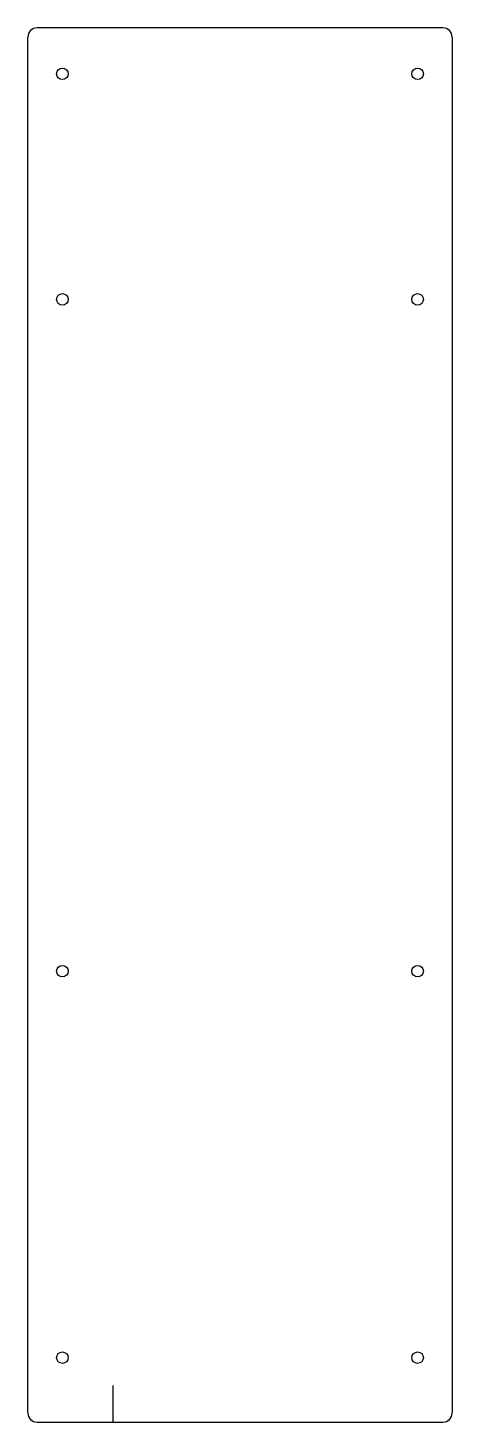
# Model space of a CAD drawing. Header units: millimetres. Extents: x -19 to 74, y 0 to 303.
import ezdxf

# ---------------------------------------------------------------- set-up
doc = ezdxf.new("R2010")
doc.units = ezdxf.units.MM
doc.header["$PDSIZE"] = -1

msp = doc.modelspace()

# ---------------------------------------------------------------- linework, layer by layer
at = {"color": 7, "linetype": 'Continuous', "lineweight": 25}
for p, q in [((-18.53, 2), (-18.53, 301)), ((71.69, 303), (-16.53, 303)), ((73.69, 301), (73.69, 2)), ((-16.53, 0), (71.69, 0))]:
    msp.add_line(p, q, dxfattribs=at)
at = {"color": 7, "linetype": 'Continuous'}
for q in [(0, 7.94), (3.97, 0)]:
    msp.add_line((0, 0), q, dxfattribs=at)
at = {"color": 7, "linetype": 'Continuous', "lineweight": 25}
for centre in [(-11.03, 293), (66.19, 293), (-11.03, 244), (66.19, 244), (-11.03, 98), (66.19, 98), (-11.03, 14), (66.19, 14)]:
    msp.add_circle(centre, 1.25, dxfattribs=at)
for centre, start, end in [((71.69, 301), 0, 90), ((-16.53, 301), 90, 180), ((-16.53, 2), 180, 270), ((71.69, 2), 270, 0)]:
    msp.add_arc(centre, 2, start, end, dxfattribs=at)
at = {"color": 7, "linetype": 'Continuous'}
msp.add_point((0, 0), dxfattribs=at)

doc.saveas('drawing.dxf')
